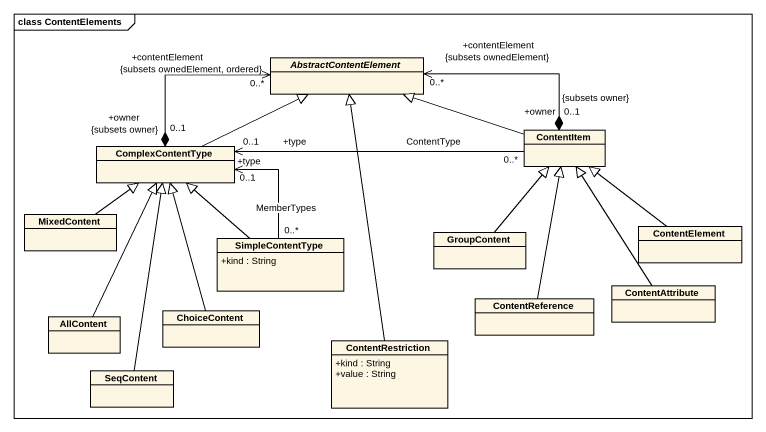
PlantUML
@startuml
mainframe class ContentElements
hide circle
hide empty members
skinparam classAttributeIconSize 0
abstract class AbstractContentElement
class ComplexContentType
class ContentItem
class MixedContent
class GroupContent
class ContentElement
class SimpleContentType {
  +kind : String
}
class ChoiceContent
class ContentReference
class ContentAttribute
class AllContent
class ContentRestriction {
  +kind : String
  +value : String
}
class SeqContent
ComplexContentType "+owner\n0..1\n{subsets owner}" *-right-> "+contentElement\n0..*\n{subsets ownedElement, ordered}" AbstractContentElement
ComplexContentType -right-|> AbstractContentElement
ContentItem "+owner\n0..1\n{subsets owner}" *-left-> "+contentElement\n0..*\n{subsets ownedElement}" AbstractContentElement
ContentItem -left-|> AbstractContentElement
ContentItem "0..*" -left-> "+type\n0..1" ComplexContentType : ContentType
MixedContent -up-|> ComplexContentType
GroupContent -up-|> ContentItem
ContentElement -up-|> ContentItem
SimpleContentType "0..*" -up-> "+type\n0..1" ComplexContentType : MemberTypes
SimpleContentType -up-|> ComplexContentType
ChoiceContent -up-|> ComplexContentType
ContentReference -up-|> ContentItem
ContentAttribute -up-|> ContentItem
AllContent -up-|> ComplexContentType
ContentRestriction -up-|> AbstractContentElement
SeqContent -up-|> ComplexContentType
@enduml
